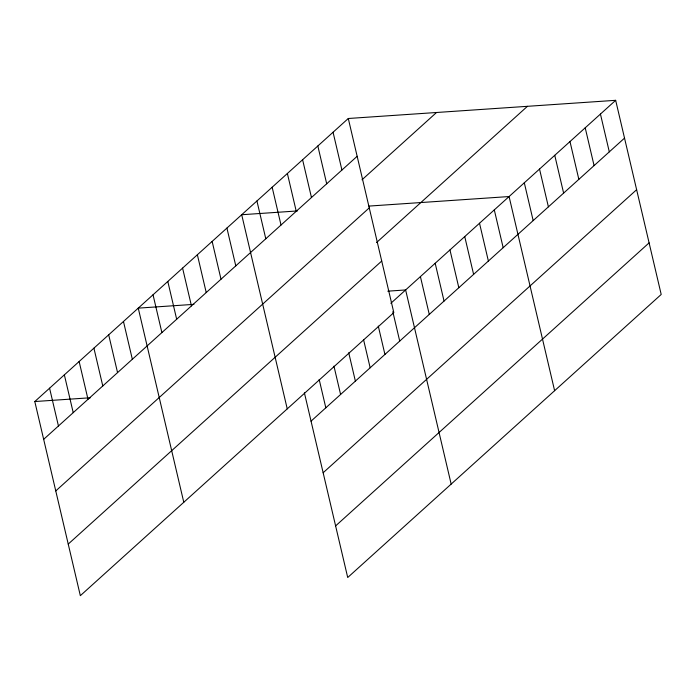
<?xml version="1.0" encoding="UTF-8"?>
<svg xmlns="http://www.w3.org/2000/svg" width="696" height="696" viewBox="0 0 696 696"><rect width="100%" height="100%" fill="white"/><g stroke="black" fill="none" stroke-linecap="round" stroke-linejoin="round"><path stroke-width="1.04" d="M348.287 118.494L393.823 312.643L80.336 595.68L34.8 401.54L348.287 118.494L615.664 100.32L661.2 294.46L347.713 577.506L304.396 392.805M43.665 439.333L357.152 156.287M361.99 179.794L436.522 112.5M55.767 490.924L369.254 207.886M376.51 242.582L527.429 106.323M68.234 544.081L381.721 261.043M390.848 303.299L615.664 100.32M311.042 421.15L624.529 138.113M323.144 472.749L636.631 189.704M335.611 525.906L649.098 242.869M297.375 210.949L241.703 214.733L287.239 408.874M368.897 206.086L509.08 196.55L554.616 390.7M193.923 304.352L138.252 308.137L183.787 502.277M387.768 291.172L405.629 289.954L451.165 484.103M34.8 401.54L90.471 397.755M600.439 114.066L609.304 151.859M585.214 127.82L594.08 165.605M569.989 141.566L578.846 179.351M554.755 155.312L563.621 193.105M539.53 169.058L548.396 206.851M524.305 182.804L533.171 220.597M494.299 209.896L503.165 247.689M479.518 223.242L488.383 261.035M464.745 236.588L473.611 274.372M449.964 249.925L458.829 287.718M435.183 263.271L444.048 301.064M420.41 276.616L429.275 314.409M392.822 311.695L399.713 341.092M333.062 132.249L341.927 170.033M378.285 326.093L384.931 354.438M363.512 339.439L370.159 367.775M317.837 145.995L326.694 183.787M348.731 352.776L355.378 381.121M302.603 159.741L311.469 197.534M333.95 366.122L340.596 394.467M287.378 173.487L296.244 211.279M319.177 379.468L325.824 407.812M272.153 187.233L281.019 225.025M256.928 200.987L265.794 238.771M226.922 228.079L235.787 265.863M212.141 241.416L221.006 279.209M197.368 254.762L206.225 292.555M182.587 268.108L191.452 305.892M167.806 281.445L176.671 319.238M153.033 294.791L161.89 332.584M123.47 321.482L132.336 359.267M108.689 334.82L117.554 372.612M93.916 348.165L102.782 385.958M79.135 361.511L88.001 399.295M64.354 374.848L73.219 412.641M49.581 388.194L58.447 425.987"/></g></svg>
